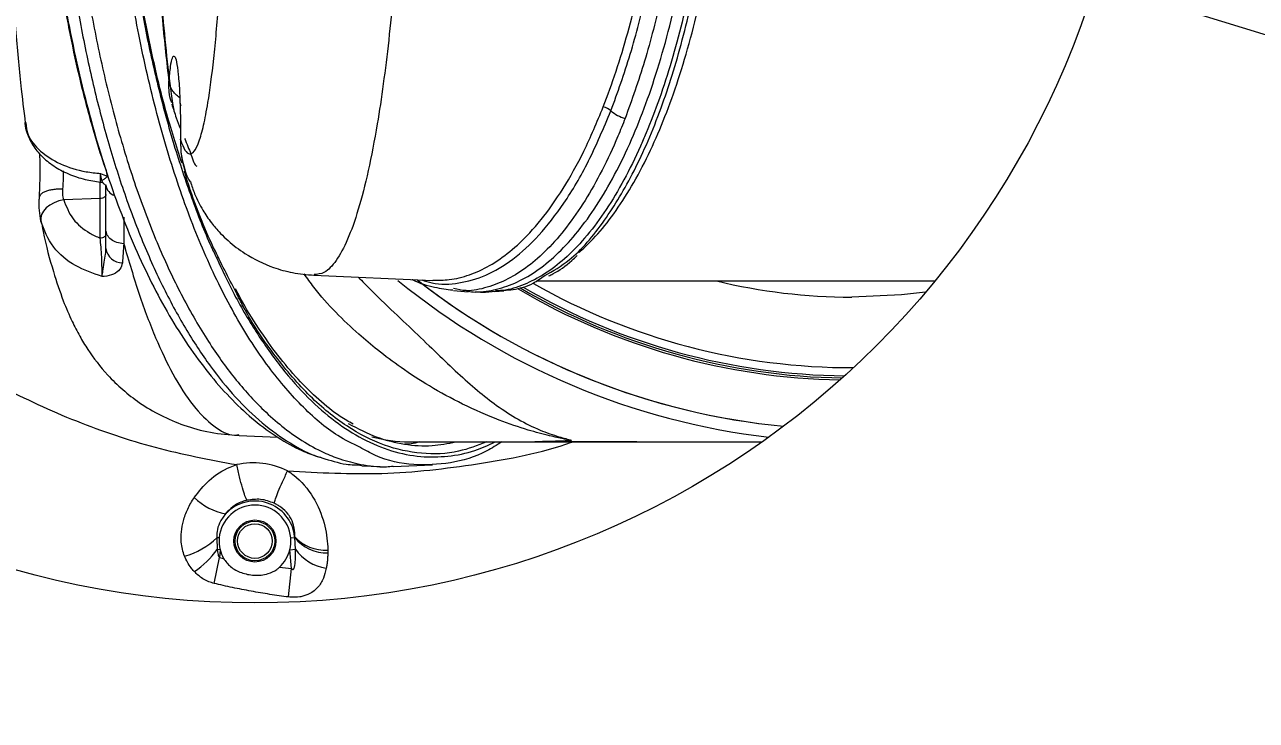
# Model space of a CAD drawing. Header units: millimetres. Extents: x 100 to 8300, y 98 to 5840.
# Drawn here: x 2353.2 to 2452.6, y 4290.9 to 4347 of the extents above; entities that cross this region are included whole.
import ezdxf

# ---------------------------------------------------------------- set-up
doc = ezdxf.new("R2010")
doc.units = ezdxf.units.MM
doc.header["$LTSCALE"] = 20
doc.styles.add('SLDTEXTSTYLE0', font='TXT', dxfattribs={"width": 0.75})
doc.dimstyles.new('SLDDIMSTYLE1', dxfattribs={"dimtxt": 52.916667, "dimasz": 60, "dimexe": 0, "dimexo": 0.0625, "dimgap": 13.229167, "dimtad": 1, "dimrnd": 1e-09, "dimzin": 12, "dimdsep": 46, "dimtxsty": 'SLDTEXTSTYLE0', "dimblk1": 'NONE', "dimsah": 1, "dimcen": 0, "dimadec": 0, "dimazin": 3, "dimtfac": 1, "dimtdec": 3, "dimtmove": 0, "dimatfit": 3, "dimldrblk": 'NONE', "dimfxl": 0, "dimfrac": 2, "dimtolj": 1, "dimtzin": 12, "dimarcsym": 0})

# ---------------------------------------------------------------- blocks, each defined once
blk = doc.blocks.new('_D_1')
at = {"color": 7, "linetype": 'Continuous', "lineweight": 0}
for q in [(1129.332, 4753.96), (4054.847, 3853.034)]:
    blk.add_line((3614.174, 3988.742), q, dxfattribs=at)
blk.add_solid([(3614.174, 3988.742), (3668.779, 3962.195), (3674.254, 3979.971)], dxfattribs=at)
at = {"color": 7, "linetype": 'Continuous', "lineweight": 0, "char_height": 52.9167, "attachment_point": 1, "rotation": 342.88355, "style": 'SLDTEXTSTYLE0'}
for s, insert in [('%%c', (3849.111, 3987.751)), ('2600', (3925.448, 3964.242))]:
    blk.add_mtext(s, dxfattribs=dict(at, insert=insert))
blk = doc.blocks.new('_NONE')

msp = doc.modelspace()

# ---------------------------------------------------------------- linework, layer by layer
at = {"color": 7, "linetype": 'Continuous', "lineweight": 15}
for p, q in [((2365.738, 4338.205), (2365.734, 4337.786)), ((2359.699, 4335.376), (2359.823, 4334.799)), ((2359.723, 4330.459), (2359.723, 4334.096)), ((2359.249, 4333.004), (2356.308, 4332.905)), ((2359.249, 4329.802), (2359.249, 4333.004)), ((2359.723, 4328.964), (2359.723, 4330.459)), ((2376.522, 4326.817), (2386.123, 4326.398)), ((2394.496, 4326.351), (2426.671, 4326.351)), ((2387.783, 4325.586), (2388.981, 4325.481)), ((2391.122, 4325.491), (2391.845, 4325.554)), ((2370.477, 4313.86), (2373.602, 4313.723)), ((2384.215, 4313.351), (2401.951, 4313.351)), ((2401.951, 4313.351), (2412.704, 4313.351)), ((2380.378, 4311.427), (2381.879, 4311.361)), ((2382.919, 4311.364), (2386.094, 4311.503)), ((2368.674, 4305.62), (2368.711, 4304.671)), ((2368.864, 4305.603), (2368.674, 4305.62)), ((2374.642, 4305.603), (2374.963, 4305.632)), ((2374.963, 4305.632), (2374.957, 4305.725)), ((2375.018, 4304.691), (2374.963, 4305.632)), ((2368.938, 4304.652), (2368.711, 4304.671)), ((2368.938, 4304.652), (2368.883, 4304.015)), ((2374.567, 4304.652), (2375.018, 4304.691)), ((2374.701, 4303.119), (2374.567, 4304.652)), ((2368.45, 4301.929), (2368.883, 4304.015)), ((2368.883, 4304.015), (2369.215, 4303.947)), ((2373.727, 4303.226), (2374.701, 4303.119)), ((2374.471, 4300.831), (2374.701, 4303.119))]:
    msp.add_line(p, q, dxfattribs=at)
at = {"color": 8, "linetype": 'Continuous', "lineweight": 15}
for p, q in [((2365.74, 4337.735), (2365.751, 4337.793)), ((2359.249, 4333.004), (2359.249, 4334.332))]:
    msp.add_line(p, q, dxfattribs=at)
at = {"color": 7, "linetype": 'Continuous', "lineweight": 15, "flags": 128}
for points in [[(2359.723, 4333.325), (2359.714, 4333.265), (2359.687, 4333.206), (2359.644, 4333.152), (2359.586, 4333.104), (2359.514, 4333.064), (2359.432, 4333.033), (2359.343, 4333.013), (2359.249, 4333.004)], [(2356.308, 4332.905), (2355.907, 4332.809), (2355.527, 4332.662), (2355.185, 4332.471), (2354.896, 4332.243), (2354.671, 4331.99), (2354.519, 4331.72), (2354.449, 4331.447), (2354.462, 4331.181)], [(2359.723, 4330.123), (2359.714, 4330.062), (2359.687, 4330.004), (2359.644, 4329.95), (2359.586, 4329.902), (2359.514, 4329.862), (2359.432, 4329.831), (2359.343, 4329.811), (2359.249, 4329.802)]]:
    msp.add_lwpolyline(points, dxfattribs=at)
at = {"color": 8, "linetype": 'Continuous', "lineweight": 15, "flags": 128}
msp.add_lwpolyline([(2425.904, 4325.431), (2423.979, 4325.222), (2419.943, 4325.045)], dxfattribs=at)
at = {"color": 7, "linetype": 'Continuous', "lineweight": 15}
for centre, radius in [((2371.753, 4371.351), 1300), ((2371.753, 4371.351), 71), ((2371.753, 4305.351), 1.7), ((2371.753, 4305.351), 1.6), ((2371.753, 4305.351), 1.4)]:
    msp.add_circle(centre, radius, dxfattribs=at)
for centre, radius, start, end in [((2399.56, 4338.989), 1.45, 49.44703, 77.03771), ((2402.403, 4342.248), 2.876, 228.63799, 254.82856), ((2359.223, 4333.825), 0.5, 54.48715, 84.12142), ((2361.03, 4329.131), 1.318, 187.28801, 271.06488), ((2419.943, 4371.351), 58, 230.82102, 263.37139), ((2419.943, 4371.351), 57, 232.0535, 264.46089), ((2419.943, 4371.351), 57, 232.13063, 264.46089), ((2419.943, 4371.351), 52, 240.38397, 270.16833), ((2419.943, 4371.351), 53, 239.46591, 268.98736), ((2370.26, 4312.301), 4.836, 225.22197, 259.59932), ((2371.753, 4305.351), 2.9, 5, 175), ((2371.753, 4305.351), 3.226, 6.6696, 137.1673), ((2364.505, 4309.912), 5.983, 285.14627, 314.17083), ((2371.753, 4305.351), 2.9, 175, 193.95086), ((2371.753, 4305.351), 2.9, 346.04914, 5), ((2377.385, 4307.824), 3.21, 220.84077, 274.50491), ((2377.553, 4307.709), 3.32, 218.7326, 271.44171), ((2362.824, 4308.887), 7.241, 303.92069, 324.39747), ((2371.753, 4305.351), 2.9, 193.95086, 208.95044), ((2371.753, 4305.351), 2.9, 312.88714, 346.04914), ((2378.174, 4307.004), 3.914, 216.2337, 260.25298)]:
    msp.add_arc(centre, radius, start, end, dxfattribs=at)
at = {"color": 8, "linetype": 'Continuous', "lineweight": 15}
for centre, radius, start, end in [((2360.7, 4334.189), 0.981, 185.397, 253.28317), ((2419.943, 4371.351), 46.305, 256.36295, 270), ((2419.943, 4371.351), 52.835, 239.62114, 269.18102), ((2419.943, 4371.351), 52.665, 239.76718, 269.38106)]:
    msp.add_arc(centre, radius, start, end, dxfattribs=at)
at = {"color": 7, "linetype": 'Continuous', "lineweight": 15}
for centre, major_axis, ratio, start_param, end_param in [((2384.215, 4371.351), (0, 58), 0.431034, 3.020907, 3.141593), ((2371.609, 4305.351), (6.31, 0), 0.999827, 1.113853, 1.782746)]:
    msp.add_ellipse(centre, major_axis=major_axis, ratio=ratio, start_param=start_param, end_param=end_param, dxfattribs=at)
for points, knots in [([(2370.273, 4431.185), (2368.037, 4430.757), (2363.578, 4429.902), (2357.157, 4427.703), (2350.802, 4424.777), (2344.637, 4420.969), (2338.801, 4416.291), (2333.633, 4410.992), (2329.217, 4405.158), (2325.557, 4398.902), (2322.697, 4392.298), (2320.651, 4385.465), (2319.424, 4378.456), (2319.023, 4371.352), (2319.436, 4364.226), (2320.666, 4357.214), (2322.708, 4350.362), (2325.582, 4343.76), (2329.244, 4337.492), (2333.328, 4332.127), (2337.567, 4327.647), (2341.779, 4323.945), (2346.317, 4320.661), (2351.481, 4317.612), (2357.269, 4314.942), (2363.664, 4312.765), (2368.07, 4311.933), (2370.278, 4311.516)], [0, 0, 0, 0, 0.039898, 0.079587, 0.118672, 0.162397, 0.20625, 0.24941, 0.291686, 0.334027, 0.375922, 0.417271, 0.458451, 0.500032, 0.541386, 0.582955, 0.624207, 0.666119, 0.708583, 0.75094, 0.783843, 0.816443, 0.849027, 0.881877, 0.921408, 0.96062, 1, 1, 1, 1]), ([(2368.902, 4415.015), (2368.645, 4414.482), (2367.878, 4412.889), (2366.751, 4410.01), (2365.518, 4406.432), (2364.43, 4402.699), (2363.452, 4398.732), (2362.574, 4394.421), (2361.82, 4389.762), (2361.218, 4384.764), (2360.8, 4379.565), (2360.541, 4373.204), (2360.604, 4366.907), (2360.965, 4360.82), (2361.434, 4355.957), (2362.086, 4351.156), (2362.927, 4346.409), (2363.963, 4341.769), (2365.196, 4337.264), (2366.619, 4333.036), (2367.795, 4329.974), (2368.531, 4328.469), (2368.691, 4328.144)], [0, 0, 0, 0, 0.0253262, 0.0757503, 0.1219707, 0.1684651, 0.215545, 0.2629368, 0.3146554, 0.3672986, 0.4204211, 0.4745416, 0.5600926, 0.6096988, 0.6601382, 0.710998, 0.7627145, 0.816928, 0.8716165, 0.9277649, 0.9843966, 1, 1, 1, 1]), ([(2397.942, 4328.644), (2398.448, 4329.125), (2399.465, 4330.091), (2400.935, 4331.992), (2402.359, 4334.241), (2403.68, 4336.793), (2404.883, 4339.589), (2405.966, 4342.604), (2406.956, 4345.92), (2408.067, 4350.452), (2408.929, 4355.274), (2409.521, 4360.236), (2409.93, 4365.166), (2410.135, 4371.37), (2409.894, 4378.581), (2409.215, 4385.58), (2408.122, 4392.108), (2406.632, 4398.158), (2404.767, 4403.608), (2402.537, 4408.233), (2400.695, 4411.255), (2399.564, 4412.327), (2399.343, 4412.537)], [0, 0, 0, 0, 0.039063, 0.07841, 0.118691, 0.159309, 0.196668, 0.234317, 0.27292, 0.311872, 0.381262, 0.416993, 0.453036, 0.51797, 0.584894, 0.648207, 0.713293, 0.777989, 0.844371, 0.912778, 0.982926, 1, 1, 1, 1]), ([(2365.74, 4337.735), (2365.861, 4337.427), (2366.102, 4336.813), (2366.474, 4336.537), (2366.852, 4336.741), (2367.233, 4337.502), (2367.606, 4338.827), (2368.014, 4340.943), (2368.435, 4344.135), (2368.836, 4348.566), (2369.156, 4353.691), (2369.385, 4359.306), (2369.525, 4365.255), (2369.57, 4371.36), (2369.524, 4377.465), (2369.401, 4382.742), (2369.234, 4387.142), (2369.05, 4390.733), (2368.827, 4394.091), (2368.568, 4397.136), (2368.275, 4399.818), (2367.95, 4402.087), (2367.6, 4403.91), (2367.227, 4405.223), (2366.788, 4406.07), (2366.285, 4406.244), (2365.922, 4405.393), (2365.74, 4404.968)], [0, 0, 0, 0, 0.033412, 0.06671, 0.100381, 0.135685, 0.171023, 0.205696, 0.2565, 0.306665, 0.355515, 0.404298, 0.452051, 0.500012, 0.548025, 0.595785, 0.628135, 0.660932, 0.693651, 0.72747, 0.76102, 0.794823, 0.829947, 0.86484, 0.900074, 0.950059, 1, 1, 1, 1]), ([(2353.258, 4403.998), (2353.14, 4403.061), (2352.864, 4400.871), (2352.497, 4397.042), (2352.154, 4392.659), (2351.88, 4388.081), (2351.675, 4383.368), (2351.538, 4378.571), (2351.47, 4373.755), (2351.47, 4368.487), (2351.561, 4362.843), (2351.764, 4356.962), (2352.056, 4351.446), (2352.431, 4346.388), (2352.83, 4342.122), (2353.13, 4339.73), (2353.258, 4338.71)], [0, 0, 0, 0, 0.053023, 0.124061, 0.194233, 0.263268, 0.331874, 0.400007, 0.467047, 0.533211, 0.619075, 0.70307, 0.785333, 0.864942, 0.942435, 1, 1, 1, 1]), ([(2403.365, 4404.365), (2403.365, 4404.365), (2403.946, 4402.97), (2405.107, 4399.796), (2406.616, 4394.264), (2407.661, 4388.8), (2408.312, 4383.939), (2408.696, 4379.875), (2408.936, 4375.663), (2409.03, 4370.838), (2408.908, 4366.143), (2408.598, 4361.664), (2408.2, 4357.875), (2407.675, 4354.144), (2406.809, 4349.412), (2405.713, 4345.013), (2404.441, 4341.044), (2403.703, 4339.189), (2403.348, 4338.296), (2403.348, 4338.296)], [0, 0, 0, 0, 0.000001, 0.083841, 0.177694, 0.273901, 0.328975, 0.384555, 0.441768, 0.499558, 0.577991, 0.629793, 0.682017, 0.735567, 0.789578, 0.893201, 0.946405, 0.999999, 1, 1, 1, 1]), ([(2400.502, 4340.09), (2401.039, 4341.573), (2402.116, 4344.551), (2403.427, 4349.705), (2404.546, 4355.625), (2405.33, 4362.348), (2405.688, 4369.606), (2405.557, 4376.801), (2404.996, 4383.712), (2404.008, 4390.264), (2402.702, 4396.041), (2401.462, 4400.083), (2400.699, 4402.093), (2400.481, 4402.666)], [0, 0, 0, 0, 0.087776, 0.176386, 0.264973, 0.370639, 0.476287, 0.577036, 0.677802, 0.777864, 0.877953, 0.965228, 1, 1, 1, 1]), ([(2401.629, 4403.285), (2402.009, 4402.26), (2402.773, 4400.2), (2403.982, 4396.054), (2405.179, 4390.706), (2406.174, 4384.049), (2406.746, 4376.959), (2406.881, 4369.64), (2406.524, 4362.183), (2405.735, 4355.335), (2404.602, 4349.26), (2403.282, 4344.014), (2402.19, 4340.976), (2401.65, 4339.473)], [0, 0, 0, 0, 0.060655, 0.121845, 0.220623, 0.321993, 0.421456, 0.523773, 0.627902, 0.73533, 0.822979, 0.912413, 1, 1, 1, 1]), ([(2365.035, 4402.05), (2364.939, 4401.372), (2364.722, 4399.827), (2364.436, 4397.019), (2364.165, 4393.66), (2363.932, 4389.909), (2363.742, 4385.875), (2363.601, 4381.641), (2363.509, 4377.28), (2363.466, 4372.858), (2363.473, 4368.439), (2363.53, 4364.076), (2363.636, 4359.802), (2363.798, 4355.607), (2364.02, 4351.528), (2364.303, 4347.613), (2364.665, 4343.976), (2364.963, 4341.468), (2365.168, 4340.324), (2365.201, 4340.142)], [0, 0, 0, 0, 0.045734, 0.104276, 0.166245, 0.22883, 0.291211, 0.353664, 0.415426, 0.476792, 0.538088, 0.598775, 0.659652, 0.72164, 0.785528, 0.851197, 0.918041, 0.986925, 1, 1, 1, 1]), ([(2399.885, 4340.401), (2400.237, 4341.345), (2400.94, 4343.231), (2401.874, 4346.356), (2402.715, 4349.701), (2403.446, 4353.288), (2404.198, 4358.018), (2404.815, 4364.046), (2404.986, 4369.021), (2404.977, 4373.932), (2404.802, 4378.791), (2404.1, 4385.646), (2402.957, 4392.142), (2401.537, 4397.764), (2400.384, 4400.927), (2399.864, 4402.355)], [0, 0, 0, 0, 0.0571099, 0.1141265, 0.1715831, 0.2304942, 0.2899398, 0.3931631, 0.4995189, 0.5049508, 0.6058786, 0.709762, 0.8108087, 0.9145931, 1, 1, 1, 1]), ([(2364.812, 4400.255), (2364.715, 4399.475), (2364.53, 4397.981), (2364.286, 4395.34), (2364.072, 4392.511), (2363.884, 4389.429), (2363.726, 4386.114), (2363.6, 4382.606), (2363.508, 4378.932), (2363.452, 4375.165), (2363.433, 4371.344), (2363.452, 4367.515), (2363.509, 4363.736), (2363.601, 4360.062), (2363.727, 4356.554), (2363.886, 4353.233), (2364.074, 4350.152), (2364.288, 4347.335), (2364.532, 4344.714), (2364.716, 4343.221), (2364.811, 4342.442)], [0, 0, 0, 0, 0.059201, 0.113443, 0.168036, 0.222998, 0.277587, 0.333073, 0.388695, 0.444497, 0.499996, 0.555804, 0.611962, 0.667413, 0.72281, 0.777713, 0.832852, 0.886946, 0.941074, 1, 1, 1, 1]), ([(2354.445, 4371.914), (2354.445, 4371.201), (2354.447, 4369.14), (2354.545, 4365.725), (2354.779, 4361.68), (2355.137, 4357.647), (2355.619, 4353.64), (2356.223, 4349.685), (2356.948, 4345.808), (2357.791, 4342.037), (2358.747, 4338.403), (2359.811, 4334.936), (2360.974, 4331.668), (2362.229, 4328.63), (2363.577, 4325.811), (2365.02, 4323.199), (2366.566, 4320.792), (2368.205, 4318.616), (2369.931, 4316.69), (2371.735, 4315.029), (2373.607, 4313.671), (2375.315, 4312.692), (2376.415, 4312.308), (2376.855, 4312.154)], [0, 0, 0, 0, 0.024115, 0.069787, 0.115797, 0.162386, 0.209577, 0.257357, 0.305675, 0.354446, 0.403555, 0.452867, 0.502224, 0.551442, 0.600267, 0.650349, 0.701252, 0.752938, 0.805312, 0.858215, 0.911412, 0.964517, 1, 1, 1, 1]), ([(2356.502, 4371.351), (2356.526, 4369.406), (2356.574, 4365.5), (2356.959, 4359.679), (2357.572, 4353.934), (2358.422, 4348.414), (2359.495, 4343.139), (2360.783, 4338.123), (2362.306, 4333.32), (2364.023, 4328.911), (2365.926, 4324.906), (2367.945, 4321.426), (2370.138, 4318.37), (2372.139, 4316.166), (2373.971, 4314.556), (2375.59, 4313.398), (2377.154, 4312.544), (2378.741, 4311.906), (2380.423, 4311.479), (2381.861, 4311.293), (2382.734, 4311.377), (2382.919, 4311.395)], [0, 0, 0, 0, 0.058406, 0.117298, 0.176779, 0.236946, 0.294933, 0.354656, 0.416183, 0.479578, 0.540242, 0.603884, 0.664824, 0.730042, 0.769388, 0.811914, 0.857622, 0.890882, 0.933662, 0.985952, 1, 1, 1, 1]), ([(2365.863, 4335.846), (2365.419, 4337.233), (2364.385, 4340.469), (2363.083, 4346.131), (2361.981, 4352.408), (2361.241, 4358.747), (2360.783, 4365.005), (2360.724, 4369.238), (2360.695, 4371.351)], [0, 0, 0, 0, 0.138446, 0.323054, 0.506903, 0.6711, 0.835837, 1, 1, 1, 1]), ([(2364.811, 4342.442), (2364.852, 4342.875), (2364.932, 4343.742), (2365.09, 4344.441), (2365.258, 4344.579), (2365.423, 4344.117), (2365.569, 4343.077), (2365.678, 4341.56), (2365.744, 4339.705), (2365.742, 4338.392), (2365.74, 4337.735)], [0, 0, 0, 0, 0.1221342, 0.2450934, 0.3690753, 0.4939397, 0.6196893, 0.7461045, 0.8729625, 1, 1, 1, 1]), ([(2365.031, 4340.723), (2364.997, 4340.826), (2364.795, 4341.443), (2364.804, 4341.991), (2364.812, 4342.447)], [0, 0, 0, 0, 0.167472, 1, 1, 1, 1]), ([(2365.035, 4340.628), (2365.148, 4340.262), (2365.351, 4339.601), (2365.63, 4338.918), (2365.737, 4338.659), (2365.743, 4338.645)], [0, 0, 0, 0, 0.541911, 0.976408, 1, 1, 1, 1]), ([(2353.174, 4339.143), (2353.175, 4339.116), (2353.181, 4338.838), (2353.36, 4338.207), (2353.775, 4337.293), (2354.516, 4336.385), (2355.486, 4335.599), (2356.677, 4334.965), (2357.964, 4334.521), (2358.862, 4334.39), (2359.276, 4334.33)], [0, 0, 0, 0, 0.010487, 0.106157, 0.248189, 0.390753, 0.542555, 0.700358, 0.862159, 1, 1, 1, 1]), ([(2403.348, 4338.296), (2403.348, 4338.296), (2403.343, 4338.284), (2403.338, 4338.272), (2403.333, 4338.26), (2403.333, 4338.26)], [0, 0, 0, 0, 0.0010872, 0.9989125, 1, 1, 1, 1]), ([(2365.734, 4337.786), (2365.744, 4337.336), (2365.763, 4336.441), (2365.979, 4335.662), (2366.087, 4335.275)], [0, 0, 0, 0, 0.5033278, 1, 1, 1, 1]), ([(2365.74, 4337.735), (2365.752, 4337.202), (2365.77, 4336.344), (2366.034, 4335.583), (2366.208, 4334.829), (2366.388, 4334.553), (2366.515, 4334.359)], [0, 0, 0, 0, 0.373751, 0.60184, 0.718723, 1, 1, 1, 1]), ([(2366.075, 4337.845), (2366.119, 4337.739), (2366.364, 4337.148), (2366.657, 4336.4), (2366.855, 4335.768), (2366.993, 4335.663), (2367.051, 4335.618)], [0, 0, 0, 0, 0.083779, 0.469263, 0.776359, 1, 1, 1, 1]), ([(2354.352, 4336.651), (2354.36, 4336.443), (2354.384, 4335.827), (2354.381, 4334.739), (2354.355, 4333.743), (2354.325, 4333.208), (2354.317, 4333.063)], [0, 0, 0, 0, 0.17716, 0.523437, 0.870841, 1, 1, 1, 1]), ([(2359.28, 4335.026), (2359.283, 4335.024), (2359.466, 4334.949), (2359.648, 4334.874), (2359.823, 4334.798), (2359.823, 4334.798)], [0, 0, 0, 0, 0.015578, 0.999901, 1, 1, 1, 1]), ([(2359.389, 4334.453), (2359.367, 4334.542), (2359.329, 4334.694), (2359.295, 4334.921), (2359.281, 4335.023), (2359.28, 4335.026)], [0, 0, 0, 0, 0.5770101, 0.9903369, 1, 1, 1, 1]), ([(2370.219, 4325.458), (2369.611, 4326.623), (2368.201, 4329.327), (2366.82, 4332.684), (2366.13, 4334.968), (2366.052, 4335.226)], [0, 0, 0, 0, 0.401645, 0.932485, 1, 1, 1, 1]), ([(2359.512, 4334.229), (2359.545, 4334.205), (2359.629, 4334.145), (2359.711, 4334.06), (2359.737, 4334.01), (2359.732, 4334.025), (2359.731, 4334.029)], [0, 0, 0, 0, 0.20326, 0.518344, 0.861121, 1, 1, 1, 1]), ([(2366.536, 4334.368), (2366.646, 4334.037), (2366.92, 4333.208), (2367.454, 4332.17), (2368.125, 4331.158), (2368.797, 4330.355), (2369.774, 4329.405), (2371.157, 4328.356), (2372.94, 4327.495), (2374.842, 4326.963), (2375.945, 4326.867), (2376.528, 4326.817)], [0, 0, 0, 0, 0.112329, 0.280681, 0.408676, 0.498867, 0.550638, 0.650459, 0.800811, 0.894709, 1, 1, 1, 1]), ([(2354.462, 4331.181), (2354.376, 4331.749), (2354.291, 4332.318), (2354.331, 4332.946), (2354.331, 4332.946)], [0, 0, 0, 0, 0.999971, 1, 1, 1, 1]), ([(2356.209, 4333.765), (2356.206, 4333.537), (2356.201, 4333.229), (2356.285, 4332.972), (2356.308, 4332.905)], [0, 0, 0, 0, 0.737594, 1, 1, 1, 1]), ([(2356.308, 4332.905), (2356.516, 4332.367), (2356.917, 4331.332), (2358.112, 4330.327), (2358.966, 4329.933), (2359.249, 4329.802)], [0, 0, 0, 0, 0.4191, 0.807292, 1, 1, 1, 1]), ([(2359.405, 4326.715), (2358.665, 4326.97), (2357.119, 4327.501), (2355.28, 4329.059), (2354.741, 4330.455), (2354.462, 4331.181)], [0, 0, 0, 0, 0.306325, 0.639814, 1, 1, 1, 1]), ([(2354.473, 4331.234), (2354.529, 4330.935), (2354.819, 4329.388), (2355.411, 4327.259), (2356.191, 4324.892), (2356.905, 4323.221), (2357.538, 4321.983), (2358.413, 4320.526), (2359.899, 4318.571), (2362.46, 4316.313), (2365.392, 4314.83), (2368.173, 4314.059), (2369.695, 4313.928), (2370.473, 4313.86)], [0, 0, 0, 0, 0.034259, 0.177317, 0.293799, 0.384159, 0.44908, 0.503025, 0.600513, 0.718012, 0.851528, 0.924106, 1, 1, 1, 1]), ([(2361.158, 4331.498), (2361.158, 4331.304), (2361.158, 4330.573), (2361.158, 4329.872), (2361.158, 4329.357)], [0, 0, 0, 0, 0.2654842, 1, 1, 1, 1]), ([(2359.405, 4326.715), (2359.407, 4326.806), (2359.41, 4327.031), (2359.403, 4327.567), (2359.377, 4328.304), (2359.329, 4329.115), (2359.276, 4329.572), (2359.249, 4329.802)], [0, 0, 0, 0, 0.125729, 0.313181, 0.520308, 0.757625, 1, 1, 1, 1]), ([(2361.158, 4329.357), (2361.158, 4329.356), (2361.122, 4328.825), (2361.088, 4328.319), (2361.054, 4327.814)], [0, 0, 0, 0, 0.000025, 1, 1, 1, 1]), ([(2359.405, 4326.715), (2359.405, 4326.717), (2359.417, 4326.778), (2359.439, 4326.906), (2359.494, 4327.262), (2359.575, 4327.805), (2359.691, 4328.443), (2359.714, 4328.812), (2359.723, 4328.964)], [0, 0, 0, 0, 0.003479, 0.131058, 0.240879, 0.569541, 0.822988, 1, 1, 1, 1]), ([(2395.484, 4326.756), (2395.595, 4326.809), (2396.228, 4327.113), (2396.994, 4327.664), (2397.625, 4328.271), (2397.77, 4328.41)], [0, 0, 0, 0, 0.139454, 0.802127, 1, 1, 1, 1]), ([(2361.054, 4327.814), (2361.005, 4327.632), (2360.904, 4327.258), (2360.35, 4326.857), (2359.81, 4326.725), (2359.477, 4326.715), (2359.417, 4326.715), (2359.408, 4326.715), (2359.405, 4326.715)], [0, 0, 0, 0, 0.290415, 0.596825, 0.928695, 0.988517, 0.996936, 1, 1, 1, 1]), ([(2384.452, 4326.471), (2384.468, 4326.463), (2385.051, 4326.149), (2386.15, 4325.823), (2387.247, 4325.682), (2387.739, 4325.619)], [0, 0, 0, 0, 0.014541, 0.558178, 1, 1, 1, 1]), ([(2391.841, 4325.6), (2392.092, 4325.616), (2392.89, 4325.667), (2394.008, 4325.974), (2394.847, 4326.561), (2395.158, 4326.779)], [0, 0, 0, 0, 0.225196, 0.71345, 1, 1, 1, 1]), ([(2379.683, 4314.785), (2379.337, 4314.983), (2378.408, 4315.515), (2376.919, 4316.722), (2375.234, 4318.363), (2373.602, 4320.292), (2372.045, 4322.502), (2370.904, 4324.315), (2370.31, 4325.471), (2370.184, 4325.715)], [0, 0, 0, 0, 0.102835, 0.276397, 0.448672, 0.619427, 0.788396, 0.955326, 1, 1, 1, 1]), ([(2389.55, 4325.483), (2389.738, 4325.465), (2390.282, 4325.412), (2390.825, 4325.486), (2391.181, 4325.534)], [0, 0, 0, 0, 0.345213, 1, 1, 1, 1]), ([(2379.291, 4314.829), (2380.066, 4314.43), (2381.564, 4313.657), (2383.829, 4313.115), (2385.955, 4312.96), (2387.337, 4313.227), (2387.977, 4313.351)], [0, 0, 0, 0, 0.27122, 0.524646, 0.779719, 1, 1, 1, 1]), ([(2391.685, 4313.351), (2391.284, 4313.094), (2389.924, 4312.221), (2387.538, 4311.565), (2384.531, 4311.416), (2382.077, 4311.875), (2380.649, 4312.682), (2380.231, 4312.918)], [0, 0, 0, 0, 0.107332, 0.364217, 0.620371, 0.888903, 1, 1, 1, 1]), ([(2385.013, 4313.351), (2384.796, 4313.286), (2384.409, 4313.169), (2384.019, 4313.174), (2383.848, 4313.176)], [0, 0, 0, 0, 0.561054, 1, 1, 1, 1]), ([(2401.539, 4313.351), (2402.781, 4313.351), (2405.132, 4313.351), (2408.236, 4313.351), (2410.688, 4313.351), (2412.108, 4313.351), (2412.685, 4313.351), (2412.694, 4313.351)], [0, 0, 0, 0, 0.30472, 0.577193, 0.807351, 0.99709, 1, 1, 1, 1]), ([(2377.166, 4312.077), (2377.817, 4311.862), (2378.885, 4311.51), (2379.96, 4311.491), (2380.38, 4311.484)], [0, 0, 0, 0, 0.60954, 1, 1, 1, 1]), ([(2366.854, 4308.868), (2367.227, 4309.345), (2368.011, 4310.348), (2369.294, 4311.163), (2370.104, 4311.463), (2370.281, 4311.518), (2370.282, 4311.518)], [0, 0, 0, 0, 0.416585, 0.874607, 0.999987, 1, 1, 1, 1]), ([(2374.393, 4311.012), (2374.393, 4311.012), (2374.563, 4310.907), (2375.372, 4310.343), (2376.547, 4308.957), (2377.398, 4306.864), (2377.617, 4305.405), (2377.635, 4304.711), (2377.638, 4304.625)], [0, 0, 0, 0, 0.000008, 0.078562, 0.386647, 0.690943, 0.961667, 1, 1, 1, 1]), ([(2366.069, 4304.136), (2366.006, 4304.316), (2365.879, 4304.68), (2365.78, 4305.338), (2365.784, 4306.109), (2365.955, 4307.011), (2366.292, 4307.953), (2366.665, 4308.56), (2366.854, 4308.868)], [0, 0, 0, 0, 0.119934, 0.241889, 0.415714, 0.594518, 0.794219, 1, 1, 1, 1]), ([(2371.108, 4308.638), (2371.017, 4308.615), (2370.607, 4308.508), (2369.952, 4308.179), (2369.567, 4307.746), (2369.387, 4307.544)], [0, 0, 0, 0, 0.132423, 0.595645, 1, 1, 1, 1]), ([(2373.316, 4308.4), (2372.951, 4308.535), (2372.234, 4308.8), (2371.479, 4308.692), (2371.108, 4308.638)], [0, 0, 0, 0, 0.50863, 1, 1, 1, 1]), ([(2374.957, 4305.725), (2374.96, 4305.76), (2374.985, 4306.027), (2374.943, 4306.556), (2374.68, 4307.161), (2374.324, 4307.67), (2373.985, 4307.998), (2373.586, 4308.263), (2373.407, 4308.354), (2373.316, 4308.4)], [0, 0, 0, 0, 0.041395, 0.314237, 0.534865, 0.602715, 0.832745, 0.914842, 1, 1, 1, 1]), ([(2369.387, 4307.544), (2369.208, 4307.306), (2368.881, 4306.873), (2368.677, 4306.187), (2368.675, 4305.783), (2368.674, 4305.62)], [0, 0, 0, 0, 0.421765, 0.767004, 1, 1, 1, 1]), ([(2366.864, 4302.878), (2366.852, 4302.891), (2366.801, 4302.948), (2366.713, 4303.048), (2366.526, 4303.282), (2366.289, 4303.636), (2366.142, 4303.969), (2366.069, 4304.136)], [0, 0, 0, 0, 0.034989, 0.149223, 0.263614, 0.628949, 1, 1, 1, 1]), ([(2368.711, 4304.671), (2368.728, 4304.535), (2368.752, 4304.343), (2368.81, 4304.119), (2368.863, 4304.044), (2368.883, 4304.015)], [0, 0, 0, 0, 0.604735, 0.846926, 1, 1, 1, 1]), ([(2374.701, 4303.119), (2374.712, 4303.108), (2374.733, 4303.086), (2374.768, 4303.065), (2374.801, 4303.057), (2374.83, 4303.062), (2374.862, 4303.08), (2374.909, 4303.138), (2374.996, 4303.383), (2375.033, 4303.916), (2375.023, 4304.401), (2375.018, 4304.691)], [0, 0, 0, 0, 0.024772, 0.049732, 0.06486, 0.080064, 0.097359, 0.125333, 0.204444, 0.523702, 1, 1, 1, 1]), ([(2377.637, 4304.39), (2377.633, 4304.283), (2377.626, 4304.069), (2377.602, 4303.755), (2377.566, 4303.446), (2377.53, 4303.247), (2377.512, 4303.147)], [0, 0, 0, 0, 0.248774, 0.49799, 0.748712, 1, 1, 1, 1]), ([(2377.638, 4304.625), (2377.638, 4304.585), (2377.639, 4304.526), (2377.638, 4304.448), (2377.637, 4304.409), (2377.637, 4304.39)], [0, 0, 0, 0, 0.49988, 0.749925, 1, 1, 1, 1]), ([(2369.215, 4303.947), (2369.39, 4303.713), (2369.769, 4303.205), (2370.659, 4302.754), (2371.711, 4302.532), (2372.707, 4302.638), (2373.388, 4302.939), (2373.655, 4303.165), (2373.727, 4303.226)], [0, 0, 0, 0, 0.169986, 0.367894, 0.570329, 0.794833, 0.945186, 1, 1, 1, 1]), ([(2377.512, 4303.147), (2377.445, 4302.873), (2377.307, 4302.303), (2376.883, 4301.599), (2376.27, 4301.103), (2375.718, 4300.902), (2375.196, 4300.806), (2374.83, 4300.791), (2374.529, 4300.825), (2374.471, 4300.831)], [0, 0, 0, 0, 0.2111, 0.439484, 0.635164, 0.78569, 0.820101, 0.965306, 1, 1, 1, 1]), ([(2368.45, 4301.929), (2368.304, 4301.971), (2368.007, 4302.056), (2367.715, 4302.206), (2367.436, 4302.376), (2367.171, 4302.567), (2366.967, 4302.774), (2366.864, 4302.878)], [0, 0, 0, 0, 0.231045, 0.47176, 0.511267, 0.752938, 1, 1, 1, 1]), ([(2374.471, 4300.831), (2373.966, 4300.9), (2372.956, 4301.037), (2371.448, 4301.295), (2369.944, 4301.587), (2368.948, 4301.815), (2368.45, 4301.929)], [0, 0, 0, 0, 0.249566, 0.499306, 0.749566, 1, 1, 1, 1])]:
    msp.add_open_spline(points, degree=3, knots=knots, dxfattribs=at)
at = {"color": 8, "linetype": 'Continuous', "lineweight": 15}
for points, knots in [([(2380.231, 4312.918), (2379.632, 4313.205), (2378.016, 4313.98), (2375.479, 4316.202), (2372.664, 4319.5), (2370.028, 4323.641), (2367.65, 4328.453), (2365.569, 4333.874), (2363.793, 4339.77), (2362.357, 4345.997), (2361.274, 4352.439), (2360.521, 4358.958), (2360.041, 4366.261), (2359.966, 4373.77), (2360.32, 4381.324), (2360.996, 4388.211), (2361.963, 4394.579), (2363.169, 4400.359), (2364.547, 4405.557), (2366.161, 4410.461), (2368.006, 4414.987), (2370.066, 4419.079), (2372.336, 4422.705), (2374.805, 4425.8), (2377.457, 4428.195), (2379.34, 4429.585), (2380.342, 4429.934), (2380.414, 4429.96)], [0, 0, 0, 0, 0.027518, 0.074196, 0.120619, 0.1672, 0.213602, 0.257328, 0.301212, 0.344916, 0.384898, 0.425022, 0.464994, 0.515719, 0.557457, 0.59937, 0.641119, 0.678046, 0.715083, 0.752021, 0.791194, 0.83048, 0.869665, 0.91196, 0.954376, 0.996681, 1, 1, 1, 1]), ([(2388.826, 4325.535), (2389.013, 4325.508), (2389.756, 4325.398), (2391.064, 4325.588), (2392.747, 4326.113), (2394.429, 4327.055), (2396.072, 4328.375), (2397.655, 4330.064), (2399.182, 4332.111), (2400.64, 4334.55), (2401.991, 4337.282), (2403.206, 4340.252), (2404.294, 4343.432), (2405.278, 4346.917), (2406.362, 4351.616), (2407.174, 4356.566), (2407.715, 4361.605), (2408.035, 4366.133), (2408.156, 4370.775), (2408.069, 4375.452), (2407.843, 4379.567), (2407.461, 4383.67), (2406.808, 4388.548), (2405.756, 4394.043), (2404.166, 4399.869), (2402.203, 4405.103), (2399.877, 4409.64), (2397.224, 4413.302), (2394.779, 4415.462), (2392.716, 4416.594), (2391.1, 4417.104), (2389.797, 4417.301), (2389.037, 4417.193), (2388.826, 4417.163)], [0, 0, 0, 0, 0.009764, 0.038847, 0.068137, 0.098079, 0.128251, 0.157374, 0.186721, 0.216796, 0.24713, 0.274693, 0.302479, 0.330995, 0.359773, 0.410088, 0.435999, 0.462131, 0.500071, 0.526718, 0.553614, 0.581299, 0.609256, 0.654719, 0.701327, 0.749366, 0.798585, 0.850702, 0.904145, 0.932114, 0.960266, 0.988994, 1, 1, 1, 1]), ([(2376.524, 4415.833), (2376.8, 4415.814), (2377.405, 4415.772), (2378.312, 4414.809), (2379.239, 4413.129), (2380.099, 4410.697), (2380.91, 4407.571), (2381.579, 4404.11), (2382.121, 4400.521), (2382.56, 4396.978), (2382.941, 4393.16), (2383.26, 4389.103), (2383.515, 4384.851), (2383.702, 4380.448), (2383.817, 4375.936), (2383.856, 4371.372), (2383.817, 4366.814), (2383.703, 4362.306), (2383.517, 4357.896), (2383.263, 4353.638), (2382.943, 4349.581), (2382.564, 4345.76), (2382.128, 4342.215), (2381.582, 4338.624), (2380.916, 4335.16), (2380.112, 4332.029), (2379.242, 4329.591), (2378.325, 4327.907), (2377.411, 4326.93), (2376.803, 4326.886), (2376.524, 4326.865)], [0, 0, 0, 0, 0.034681, 0.076074, 0.117472, 0.159447, 0.201242, 0.243373, 0.275229, 0.307002, 0.338951, 0.371094, 0.403177, 0.435256, 0.467575, 0.499921, 0.532047, 0.564241, 0.59656, 0.628672, 0.660631, 0.692673, 0.724567, 0.756187, 0.79839, 0.840329, 0.881969, 0.923644, 0.964962, 1, 1, 1, 1]), ([(2395.158, 4326.779), (2395.824, 4327.158), (2397.495, 4328.109), (2399.934, 4330.986), (2402.433, 4335.111), (2404.554, 4340.036), (2406.338, 4345.744), (2407.726, 4351.941), (2408.723, 4358.696), (2409.291, 4365.71), (2409.418, 4372.951), (2409.128, 4379.342), (2408.585, 4384.838), (2407.959, 4389.146), (2407.216, 4393.047), (2406.388, 4396.561), (2405.43, 4399.901), (2404.346, 4403.034), (2403.151, 4405.917), (2401.845, 4408.535), (2400.439, 4410.856), (2398.962, 4412.836), (2397.434, 4414.431), (2396.147, 4415.506), (2395.356, 4415.914), (2395.099, 4416.047)], [0, 0, 0, 0, 0.04325, 0.108526, 0.168093, 0.229138, 0.285452, 0.343196, 0.398631, 0.455608, 0.511047, 0.568106, 0.60604, 0.644459, 0.676602, 0.709017, 0.742284, 0.775836, 0.809792, 0.844025, 0.87911, 0.914476, 0.948778, 0.983333, 1, 1, 1, 1]), ([(2355.496, 4371.351), (2355.511, 4369.763), (2355.543, 4366.589), (2355.794, 4361.826), (2356.195, 4357.099), (2356.778, 4352.309), (2357.551, 4347.509), (2358.531, 4342.75), (2359.694, 4338.176), (2361.04, 4333.812), (2362.564, 4329.706), (2364.265, 4325.898), (2366.122, 4322.457), (2368.102, 4319.443), (2370.177, 4316.891), (2372.339, 4314.792), (2374.595, 4313.212), (2376.218, 4312.321), (2377.085, 4312.098), (2377.166, 4312.077)], [0, 0, 0, 0, 0.053663, 0.107328, 0.162216, 0.217105, 0.27682, 0.337596, 0.398897, 0.461262, 0.525567, 0.590427, 0.656974, 0.724073, 0.789999, 0.856429, 0.92441, 0.992906, 1, 1, 1, 1]), ([(2359.701, 4335.369), (2359.701, 4335.369), (2359.307, 4336.537), (2358.555, 4338.967), (2357.562, 4342.797), (2356.715, 4346.803), (2356.119, 4350.12), (2355.853, 4352.159), (2355.774, 4352.77)], [0, 0, 0, 0, 0.000003, 0.228751, 0.459151, 0.681039, 0.904462, 1, 1, 1, 1]), ([(2365.679, 4341.137), (2365.676, 4341.055), (2365.67, 4340.886), (2365.702, 4340.658), (2365.746, 4340.527), (2365.755, 4340.501)], [0, 0, 0, 0, 0.430576, 0.885567, 1, 1, 1, 1]), ([(2385.225, 4326.437), (2385.497, 4326.348), (2386.491, 4326.023), (2388.225, 4326.115), (2390.413, 4326.708), (2392.582, 4328.007), (2394.701, 4329.946), (2396.759, 4332.586), (2398.731, 4335.9), (2399.912, 4338.694), (2400.502, 4340.09)], [0, 0, 0, 0, 0.049501, 0.180674, 0.311452, 0.445803, 0.580586, 0.714897, 0.857464, 1, 1, 1, 1]), ([(2386.125, 4326.425), (2386.563, 4326.417), (2387.549, 4326.399), (2389.08, 4326.796), (2390.718, 4327.541), (2392.347, 4328.669), (2393.73, 4329.969), (2395.172, 4331.635), (2396.657, 4333.742), (2398.355, 4336.753), (2399.372, 4339.178), (2399.885, 4340.401)], [0, 0, 0, 0, 0.0869781, 0.1955545, 0.3048728, 0.4165613, 0.5290911, 0.595501, 0.7284606, 0.8629618, 1, 1, 1, 1]), ([(2353.253, 4339.132), (2353.288, 4338.803), (2353.374, 4337.978), (2354.358, 4336.79), (2355.98, 4335.74), (2357.743, 4335.182), (2358.89, 4335.065), (2359.28, 4335.026)], [0, 0, 0, 0, 0.157553, 0.394875, 0.63324, 0.875271, 1, 1, 1, 1]), ([(2401.65, 4339.473), (2401.456, 4338.987), (2400.864, 4337.504), (2399.795, 4335.236), (2398.413, 4332.778), (2396.931, 4330.638), (2395.386, 4328.863), (2393.8, 4327.471), (2392.178, 4326.437), (2390.508, 4325.808), (2389.037, 4325.456), (2388.132, 4325.657), (2387.795, 4325.732)], [0, 0, 0, 0, 0.052498, 0.160285, 0.26895, 0.380318, 0.49259, 0.600805, 0.709809, 0.821237, 0.933483, 1, 1, 1, 1]), ([(2403.333, 4338.26), (2403.333, 4338.26), (2403.186, 4337.909), (2402.615, 4336.591), (2401.563, 4334.459), (2400.128, 4332.05), (2398.586, 4329.972), (2396.987, 4328.285), (2395.356, 4326.99), (2393.695, 4326.097), (2392.298, 4325.603), (2391.451, 4325.56), (2391.18, 4325.546)], [0, 0, 0, 0, 0.000002, 0.044372, 0.170164, 0.296999, 0.427078, 0.558251, 0.683599, 0.809866, 0.938982, 1, 1, 1, 1]), ([(2356.264, 4335.228), (2356.266, 4335.036), (2356.272, 4334.53), (2356.233, 4334.058), (2356.209, 4333.765)], [0, 0, 0, 0, 0.380045, 1, 1, 1, 1]), ([(2359.279, 4334.35), (2359.28, 4334.345), (2359.284, 4334.329), (2359.285, 4334.543), (2359.282, 4334.861), (2359.28, 4335.026)], [0, 0, 0, 0, 0.196977, 0.584317, 1, 1, 1, 1]), ([(2359.522, 4334.242), (2359.508, 4334.247), (2359.451, 4334.268), (2359.416, 4334.374), (2359.39, 4334.452)], [0, 0, 0, 0, 0.255087, 1, 1, 1, 1]), ([(2361.158, 4329.355), (2361.568, 4327.96), (2362.391, 4325.159), (2363.722, 4321.672), (2365.184, 4318.608), (2366.761, 4316.154), (2368.426, 4314.55), (2369.686, 4313.816), (2370.354, 4313.924), (2370.481, 4313.945)], [0, 0, 0, 0, 0.14815, 0.297313, 0.445757, 0.616882, 0.7888, 0.959983, 1, 1, 1, 1]), ([(2368.691, 4328.144), (2369.111, 4327.241), (2370.112, 4325.089), (2371.858, 4322.143), (2373.893, 4319.261), (2376.027, 4316.866), (2378.22, 4314.954), (2380.468, 4313.519), (2382.782, 4312.559), (2385.083, 4312.105), (2387.336, 4312.143), (2389.346, 4312.527), (2390.61, 4313.104), (2391.152, 4313.351)], [0, 0, 0, 0, 0.068921, 0.164196, 0.261863, 0.360321, 0.455607, 0.55158, 0.649681, 0.748504, 0.83958, 0.931226, 1, 1, 1, 1]), ([(2402.605, 4313.351), (2402.232, 4313.351), (2401.681, 4313.351), (2400.964, 4313.351), (2400.468, 4313.351), (2400.129, 4313.351), (2399.786, 4313.351), (2399.278, 4313.351), (2398.463, 4313.351), (2397.565, 4313.352), (2396.78, 4313.352), (2395.887, 4313.352), (2395.163, 4313.353), (2394.635, 4313.356), (2394.491, 4313.357), (2394.409, 4313.358), (2394.376, 4313.359), (2394.366, 4313.36), (2394.375, 4313.362), (2394.42, 4313.364), (2394.61, 4313.369), (2394.962, 4313.377), (2395.401, 4313.387), (2396.042, 4313.403), (2396.654, 4313.422), (2397.114, 4313.445), (2397.226, 4313.454), (2397.257, 4313.458), (2397.281, 4313.465), (2397.235, 4313.481), (2397.144, 4313.505), (2397.008, 4313.534), (2396.852, 4313.566), (2396.402, 4313.657), (2395.407, 4313.869), (2393.663, 4314.334), (2391.311, 4315.142), (2388.619, 4316.315), (2385.951, 4317.759), (2383.662, 4319.247), (2381.759, 4320.662), (2379.351, 4322.717), (2377.343, 4324.665), (2375.984, 4326.552), (2375.724, 4326.914)], [0, 0, 0, 0, 0.0203346, 0.0300523, 0.0390514, 0.0473378, 0.0485991, 0.0577757, 0.0750424, 0.093087, 0.1067433, 0.117907, 0.142049, 0.1458372, 0.1488248, 0.1511586, 0.1521729, 0.1531521, 0.1543554, 0.1557696, 0.1594566, 0.1709474, 0.1797447, 0.1887792, 0.21306, 0.2200123, 0.2222594, 0.2231063, 0.2237974, 0.2290869, 0.2367288, 0.2431964, 0.2507824, 0.2594969, 0.3039321, 0.3664626, 0.4471828, 0.5461332, 0.6353611, 0.7125234, 0.7776263, 0.8306814, 0.9675648, 1, 1, 1, 1]), ([(2380.097, 4326.661), (2380.264, 4326.489), (2381.937, 4324.77), (2384.807, 4322.129), (2388.187, 4318.791), (2391.368, 4316.082), (2394.112, 4314.508), (2396.025, 4313.847), (2396.865, 4313.612), (2397.241, 4313.517), (2397.345, 4313.468), (2397.28, 4313.453), (2397.189, 4313.445), (2396.807, 4313.43), (2396.226, 4313.407), (2395.4, 4313.385), (2394.775, 4313.372), (2394.458, 4313.365), (2394.387, 4313.362), (2394.371, 4313.361), (2394.376, 4313.359), (2394.396, 4313.358), (2394.44, 4313.357), (2394.553, 4313.356), (2394.971, 4313.354), (2396.033, 4313.352), (2398.301, 4313.351), (2400.249, 4313.351), (2401.539, 4313.351)], [0, 0, 0, 0, 0.0168049, 0.1677853, 0.3208081, 0.4739044, 0.6436576, 0.7180104, 0.7472248, 0.7765007, 0.7861782, 0.7885831, 0.7908944, 0.7955953, 0.8144452, 0.8332957, 0.8521339, 0.8568414, 0.8591828, 0.8603481, 0.8615017, 0.8626591, 0.8638256, 0.8661608, 0.8708204, 0.8894587, 0.9267651, 1, 1, 1, 1]), ([(2390.467, 4313.351), (2389.714, 4313.064), (2387.969, 4312.398), (2385.196, 4312.32), (2382.167, 4312.96), (2379.152, 4314.507), (2376.19, 4316.902), (2373.396, 4320.18), (2371.396, 4323.071), (2370.414, 4325.063), (2370.219, 4325.458)], [0, 0, 0, 0, 0.106747, 0.247533, 0.387897, 0.532899, 0.678364, 0.823317, 0.964973, 1, 1, 1, 1]), ([(2374.393, 4311.012), (2376.935, 4310.874), (2382.059, 4310.596), (2389.742, 4311.494), (2394.887, 4312.466), (2397.36, 4313.343), (2397.381, 4313.351)], [0, 0, 0, 0, 0.328101, 0.661394, 0.997006, 1, 1, 1, 1])]:
    msp.add_open_spline(points, degree=3, knots=knots, dxfattribs=at)
at = {"color": 7, "linetype": 'Continuous', "lineweight": 15}
for points in [[(2365.679, 4341.137), (2365.447, 4341.333), (2364.984, 4341.725), (2364.869, 4342.206), (2364.812, 4342.447)], [(2359.826, 4334.797), (2359.748, 4334.718), (2359.591, 4334.559), (2359.457, 4334.489), (2359.39, 4334.454)], [(2356.209, 4333.765), (2356.074, 4333.765), (2355.802, 4333.766), (2355.418, 4333.724), (2355.07, 4333.652), (2354.775, 4333.55), (2354.544, 4333.422), (2354.388, 4333.275), (2354.306, 4333.114), (2354.323, 4333.002), (2354.331, 4332.946)], [(2361.158, 4329.357), (2360.968, 4329.378), (2360.588, 4329.422), (2360.116, 4329.679), (2359.787, 4330.037), (2359.744, 4330.318), (2359.723, 4330.459)], [(2371.108, 4308.638), (2371.058, 4308.736), (2370.959, 4308.931), (2370.743, 4309.619), (2370.507, 4310.506), (2370.357, 4311.181), (2370.282, 4311.518)], [(2373.316, 4308.4), (2373.338, 4308.501), (2373.381, 4308.703), (2373.624, 4309.331), (2373.966, 4310.121), (2374.25, 4310.715), (2374.393, 4311.012)]]:
    msp.add_open_spline(points, degree=3, dxfattribs=at)

# ---------------------------------------------------------------- dimensions: what is measured, and where the dimension line sits
at = {"color": 7, "linetype": 'Continuous', "lineweight": 0}
dim = msp.add_diameter_dim_2p(p1=(1129.332, 4753.96), p2=(3614.174, 3988.742), dimstyle='SLDDIMSTYLE1', dxfattribs=at)
dim.commit()
dim.dimension.update_dxf_attribs({"geometry": '_D_1', "text_midpoint": (3942.483, 3887.638), "dimtype": 163})

doc.saveas('drawing.dxf')
